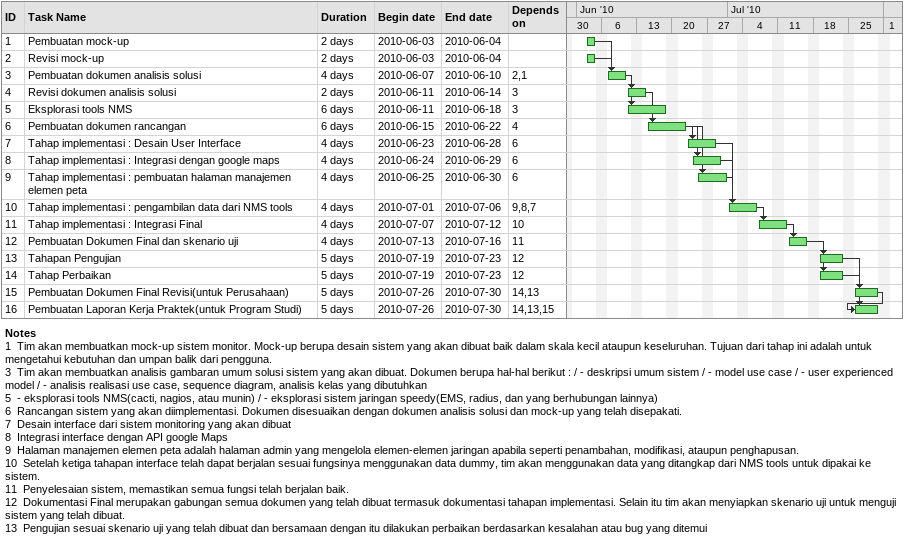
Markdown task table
| ID | Task | Duration | Start | Finish | Predecessors |
|---|---|---|---|---|---|
| 1 | Pembuatan mock-up | 2d | 2010-06-03 | 2010-06-04 |  |
| 2 | Revisi mock-up | 2d | 2010-06-03 | 2010-06-04 |  |
| 3 | Pembuatan dokumen analisis solusi | 4d | 2010-06-07 | 2010-06-10 | 2, 1 |
| 4 | Revisi dokumen analisis solusi | 2d | 2010-06-11 | 2010-06-14 | 3 |
| 5 | Eksplorasi tools NMS | 6d | 2010-06-11 | 2010-06-18 | 3 |
| 6 | Pembuatan dokumen rancangan | 6d | 2010-06-15 | 2010-06-22 | 4 |
| 7 | Tahap implementasi : Desain User Interface | 4d | 2010-06-23 | 2010-06-28 | 6 |
| 8 | Tahap implementasi : Integrasi dengan google maps | 4d | 2010-06-24 | 2010-06-29 | 6 |
| 9 | Tahap implementasi : pembuatan halaman manajemen elemen peta | 4d | 2010-06-25 | 2010-06-30 | 6 |
| 10 | Tahap implementasi : pengambilan data dari NMS tools | 4d | 2010-07-01 | 2010-07-06 | 9, 8, 7 |
| 11 | Tahap implementasi : Integrasi Final | 4d | 2010-07-07 | 2010-07-12 | 10 |
| 12 | Pembuatan Dokumen Final dan skenario uji | 4d | 2010-07-13 | 2010-07-16 | 11 |
| 13 | Tahapan Pengujian | 5d | 2010-07-19 | 2010-07-23 | 12 |
| 14 | Tahap Perbaikan | 5d | 2010-07-19 | 2010-07-23 | 12 |
| 15 | Pembuatan Dokumen Final Revisi(untuk Perusahaan) | 5d | 2010-07-26 | 2010-07-30 | 14, 13 |
| 16 | Pembuatan Laporan Kerja Praktek(untuk Program Studi) | 5d | 2010-07-26 | 2010-07-30 | 14, 13, 15 |

Notes
- 1: Tim akan membuatkan mock-up sistem monitor. Mock-up berupa desain sistem yang akan dibuat baik dalam skala kecil ataupun keseluruhan. Tujuan dari tahap ini adalah untuk mengetahui kebutuhan dan umpan balik dari pengguna.
- 3: Tim akan membuatkan analisis gambaran umum solusi sistem yang akan dibuat. Dokumen berupa hal-hal berikut : / - deskripsi umum sistem / - model use case / - user experienced model / - analisis realisasi use case, sequence diagram, analisis kelas yang dibutuhkan
- 5: - eksplorasi tools NMS(cacti, nagios, atau munin) / - eksplorasi sistem jaringan speedy(EMS, radius, dan yang berhubungan lainnya)
- 6: Rancangan sistem yang akan diimplementasi. Dokumen disesuaikan dengan dokumen analisis solusi dan mock-up yang telah disepakati.
- 7: Desain interface dari sistem monitoring yang akan dibuat
- 8: Integrasi interface dengan API google Maps
- 9: Halaman manajemen elemen peta adalah halaman admin yang mengelola elemen-elemen jaringan apabila seperti penambahan, modifikasi, ataupun penghapusan.
- 10: Setelah ketiga tahapan interface telah dapat berjalan sesuai fungsinya menggunakan data dummy, tim akan menggunakan data yang ditangkap dari NMS tools untuk dipakai ke sistem.
- 11: Penyelesaian sistem, memastikan semua fungsi telah berjalan baik.
- 12: Dokumentasi Final merupakan gabungan semua dokumen yang telah dibuat termasuk dokumentasi tahapan implementasi. Selain itu tim akan menyiapkan skenario uji untuk menguji sistem yang telah dibuat.
- 13: Pengujian sesuai skenario uji yang telah dibuat dan bersamaan dengan itu dilakukan perbaikan berdasarkan kesalahan atau bug yang ditemui
